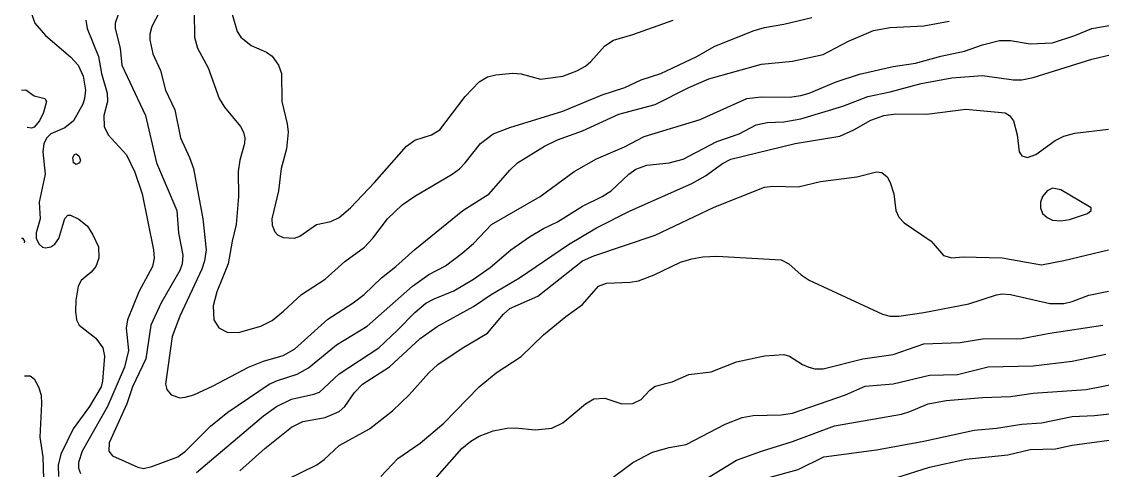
# Model space of a CAD drawing. Extents: x 474277 to 475042, y 254928 to 255625.
# Drawn here: x 474283.42 to 474313.04, y 255349.94 to 255362.24 of the extents above; entities that cross this region are included whole.
import ezdxf

# ---------------------------------------------------------------- set-up
doc = ezdxf.new("R2010")
doc.units = 0
doc.header["$MEASUREMENT"] = 0
doc.layers.add('BaseMapV2_DTM_export_MonNov09090547073261 — entities', color=1, linetype='CONTINUOUS')

msp = doc.modelspace()

# ---------------------------------------------------------------- linework, layer by layer
at = {"layer": 'BaseMapV2_DTM_export_MonNov09090547073261 — entities', "color": 15, "linetype": 'Continuous', "true_color": 0xb7484b}
for points in [[(474283.667, 255362.506, 85.5), (474283.782, 255362.199, 85.5), (474284.068, 255361.855, 85.5), (474284.758, 255361.276, 85.5), (474284.967, 255361.049, 85.5), (474285.105, 255360.743, 85.5), (474285.165, 255360.359, 85.5), (474285.143, 255360.129, 85.5), (474285.092, 255359.976, 85.5), (474284.835, 255359.523, 85.5), (474284.605, 255359.324, 85.5), (474284.221, 255359.168, 85.5), (474284.105, 255359.056, 85.5), (474284.028, 255358.902, 85.5), (474284.001, 255358.672, 85.5), (474284.064, 255358.059, 85.5), (474283.893, 255357.292, 85.5), (474283.922, 255356.832, 85.5), (474283.819, 255356.449, 85.5), (474283.813, 255356.295, 85.5), (474283.895, 255356.142, 85.5), (474283.991, 255356.063, 85.5), (474284.068, 255356.037, 85.5), (474284.221, 255356.066, 85.5), (474284.322, 255356.142, 85.5), (474284.433, 255356.295, 85.5), (474284.605, 255356.841, 85.5), (474284.681, 255356.933, 85.5), (474284.758, 255356.939, 85.5), (474284.988, 255356.829, 85.5), (474285.218, 255356.636, 85.5), (474285.371, 255356.398, 85.5), (474285.521, 255356.065, 85.5), (474285.53, 255355.759, 85.5), (474285.451, 255355.529, 85.5), (474285.318, 255355.375, 85.5), (474285.047, 255355.145, 85.5), (474284.962, 255354.992, 85.5), (474284.9, 255354.608, 85.5), (474284.889, 255354.302, 85.5), (474284.92, 255354.072, 85.5), (474284.995, 255353.918, 85.5), (474285.448, 255353.563, 85.5), (474285.641, 255353.305, 85.5), (474285.692, 255353.075, 85.5), (474285.633, 255352.385, 85.5), (474285.593, 255352.231, 85.5), (474285.272, 255351.695, 85.5), (474284.829, 255351.081, 85.5), (474284.489, 255350.391, 85.5), (474284.42, 255350.085, 85.5), (474284.431, 255349.778, 85.5)], [(474286.06, 255362.429, 85), (474285.981, 255362.199, 85), (474285.984, 255362.046, 85), (474286.115, 255361.509, 85), (474286.167, 255361.049, 85), (474286.809, 255359.669, 85), (474287.116, 255358.366, 85), (474287.672, 255357.062, 85), (474287.712, 255356.449, 85), (474287.837, 255355.835, 85), (474287.814, 255355.605, 85), (474287.748, 255355.418, 85), (474287.245, 255354.532, 85), (474286.955, 255353.918, 85), (474286.823, 255352.998, 85), (474286.452, 255352.231, 85), (474286.296, 255351.771, 85), (474285.817, 255350.698, 85), (474285.808, 255350.468, 85), (474285.908, 255350.343, 85), (474286.598, 255350.027, 85), (474286.752, 255349.999, 85), (474286.982, 255350.046, 85), (474287.699, 255350.315, 85), (474287.909, 255350.468, 85), (474288.592, 255351.153, 85), (474289.065, 255351.541, 85), (474290.202, 255352.303, 85), (474290.432, 255352.407, 85), (474290.969, 255352.581, 85), (474291.275, 255352.752, 85), (474292.042, 255353.382, 85), (474292.886, 255353.891, 85), (474294.125, 255354.992, 85), (474294.572, 255355.307, 85), (474295.033, 255355.549, 85), (474295.493, 255355.898, 85), (474295.799, 255356.158, 85), (474296.296, 255356.679, 85), (474297.626, 255357.445, 85), (474298.56, 255358.129, 85), (474299.173, 255358.48, 85), (474299.94, 255358.807, 85), (474300.477, 255359.087, 85), (474302.01, 255359.559, 85), (474303.294, 255360.129, 85), (474303.697, 255360.177, 85), (474304.464, 255360.17, 85), (474304.77, 255360.214, 85), (474305, 255360.281, 85), (474305.744, 255360.589, 85), (474306.381, 255360.801, 85), (474307.301, 255361.012, 85), (474307.914, 255361.097, 85), (474308.604, 255361.292, 85), (474309.255, 255361.433, 85), (474309.754, 255361.606, 85), (474310.214, 255361.717, 85), (474310.521, 255361.722, 85), (474311.058, 255361.629, 85), (474311.671, 255361.655, 85), (474312.285, 255361.855, 85), (474312.746, 255362.046, 85), (474313.435, 255362.165, 85)], [(474287.192, 255362.506, 84.75), (474286.982, 255362.103, 84.75), (474286.93, 255361.893, 84.75), (474286.93, 255361.739, 84.75), (474287.013, 255361.356, 84.75), (474287.222, 255360.896, 84.75), (474287.362, 255360.359, 84.75), (474287.615, 255359.822, 84.75), (474287.772, 255359.056, 84.75), (474288.019, 255358.519, 84.75), (474288.126, 255358.212, 84.75), (474288.385, 255356.832, 84.75), (474288.477, 255355.989, 84.75), (474288.431, 255355.682, 84.75), (474288.356, 255355.452, 84.75), (474287.748, 255354.171, 84.75), (474287.543, 255353.612, 84.75), (474287.355, 255352.308, 84.75), (474287.396, 255352.155, 84.75), (474287.518, 255352.012, 84.75), (474287.748, 255351.935, 84.75), (474287.902, 255351.946, 84.75), (474288.132, 255352.014, 84.75), (474288.668, 255352.256, 84.75), (474289.63, 255352.768, 84.75), (474290.049, 255352.932, 84.75), (474290.585, 255353.095, 84.75), (474290.892, 255353.265, 84.75), (474291.812, 255354.082, 84.75), (474292.502, 255354.532, 84.75), (474292.801, 255354.762, 84.75), (474293.279, 255355.222, 84.75), (474293.673, 255355.529, 84.75), (474294.189, 255355.999, 84.75), (474295.508, 255357.062, 84.75), (474296.233, 255357.522, 84.75), (474296.796, 255358.167, 84.75), (474297.005, 255358.366, 84.75), (474297.745, 255358.826, 84.75), (474298.1, 255358.997, 84.75), (474298.79, 255359.247, 84.75), (474299.786, 255359.7, 84.75), (474300.783, 255359.969, 84.75), (474301.703, 255360.437, 84.75), (474302.247, 255360.666, 84.75), (474303.697, 255361.074, 84.75), (474304.54, 255361.151, 84.75), (474305.384, 255361.341, 84.75), (474306.074, 255361.699, 84.75), (474306.764, 255361.991, 84.75), (474307.224, 255362.079, 84.75), (474308.144, 255362.119, 84.75), (474308.834, 255362.254, 84.75)], [(474288.143, 255362.506, 84.5), (474288.155, 255361.816, 84.5), (474288.234, 255361.509, 84.5), (474288.528, 255360.973, 84.5), (474288.827, 255360.129, 84.5), (474288.975, 255359.898, 84.5), (474289.415, 255359.362, 84.5), (474289.499, 255359.209, 84.5), (474289.536, 255359.056, 84.5), (474289.525, 255358.902, 84.5), (474289.393, 255358.442, 84.5), (474289.35, 255358.136, 84.5), (474289.361, 255357.445, 84.5), (474289.295, 255356.679, 84.5), (474289.182, 255356.219, 84.5), (474289.078, 255355.605, 84.5), (474288.764, 255354.838, 84.5), (474288.665, 255354.455, 84.5), (474288.68, 255354.072, 84.5), (474288.822, 255353.849, 84.5), (474289.052, 255353.728, 84.5), (474289.358, 255353.723, 84.5), (474289.972, 255353.894, 84.5), (474290.279, 255354.054, 84.5), (474290.592, 255354.302, 84.5), (474291.086, 255354.762, 84.5), (474291.735, 255355.178, 84.5), (474292.272, 255355.663, 84.5), (474292.809, 255356.063, 84.5), (474293.039, 255356.307, 84.5), (474293.443, 255356.832, 84.5), (474293.849, 255357.215, 84.5), (474294.189, 255357.458, 84.5), (474295.215, 255358.059, 84.5), (474295.416, 255358.203, 84.5), (474295.574, 255358.366, 84.5), (474295.989, 255358.902, 84.5), (474296.336, 255359.161, 84.5), (474296.796, 255359.336, 84.5), (474298.253, 255359.784, 84.5), (474299.326, 255360.23, 84.5), (474299.949, 255360.436, 84.5), (474300.4, 255360.644, 84.5), (474300.937, 255360.818, 84.5), (474301.919, 255361.279, 84.5), (474302.393, 255361.552, 84.5), (474303.467, 255361.986, 84.5), (474303.774, 255362.075, 84.5), (474304.31, 255362.167, 84.5), (474305.077, 255362.35, 84.5)], [(474289.122, 255362.659, 84.25), (474289.325, 255361.969, 84.25), (474289.422, 255361.816, 84.25), (474289.707, 255361.586, 84.25), (474290.125, 255361.404, 84.25), (474290.279, 255361.292, 84.25), (474290.459, 255361.049, 84.25), (474290.534, 255360.819, 84.25), (474290.552, 255360.052, 84.25), (474290.698, 255359.439, 84.25), (474290.723, 255359.209, 84.25), (474290.675, 255358.749, 84.25), (474290.533, 255358.212, 84.25), (474290.454, 255357.599, 84.25), (474290.278, 255356.832, 84.25), (474290.279, 255356.662, 84.25), (474290.355, 255356.477, 84.25), (474290.432, 255356.401, 84.25), (474290.585, 255356.324, 84.25), (474290.892, 255356.306, 84.25), (474291.045, 255356.362, 84.25), (474291.496, 255356.679, 84.25), (474291.889, 255356.759, 84.25), (474292.119, 255356.872, 84.25), (474292.426, 255357.136, 84.25), (474293.091, 255357.829, 84.25), (474293.961, 255358.826, 84.25), (474294.189, 255358.99, 84.25), (474294.649, 255359.136, 84.25), (474294.879, 255359.271, 84.25), (474295.569, 255360.187, 84.25), (474295.953, 255360.584, 84.25), (474296.183, 255360.728, 84.25), (474296.413, 255360.784, 84.25), (474296.873, 255360.829, 84.25), (474297.103, 255360.803, 84.25), (474297.64, 255360.664, 84.25), (474298.253, 255360.743, 84.25), (474298.636, 255360.886, 84.25), (474298.866, 255361.019, 84.25), (474299.02, 255361.148, 84.25), (474299.403, 255361.575, 84.25), (474299.633, 255361.732, 84.25), (474300.17, 255361.886, 84.25), (474301.273, 255362.276, 84.25)], [(474285.176, 255362.276, 85.25), (474285.211, 255362.046, 85.25), (474285.519, 255361.279, 85.25), (474285.607, 255360.819, 85.25), (474285.764, 255360.282, 85.25), (474285.768, 255360.052, 85.25), (474285.67, 255359.669, 85.25), (474285.682, 255359.362, 85.25), (474285.789, 255359.132, 85.25), (474286.291, 255358.59, 85.25), (474286.521, 255358.111, 85.25), (474286.721, 255357.522, 85.25), (474287.029, 255355.989, 85.25), (474287.05, 255355.759, 85.25), (474287.004, 255355.529, 85.25), (474286.63, 255354.838, 85.25), (474286.316, 255354.072, 85.25), (474286.282, 255353.842, 85.25), (474286.346, 255353.228, 85.25), (474286.239, 255352.768, 85.25), (474285.772, 255351.695, 85.25), (474285.08, 255350.468, 85.25), (474284.975, 255350.161, 85.25), (474284.971, 255350.008, 85.25), (474285.032, 255349.855, 85.25)], [(474288.208, 255349.881, 85.25), (474290.049, 255351.436, 85.25), (474290.399, 255351.695, 85.25), (474290.815, 255351.898, 85.25), (474291.429, 255352.028, 85.25), (474291.582, 255352.089, 85.25), (474292.119, 255352.591, 85.25), (474293.209, 255353.305, 85.25), (474293.729, 255353.791, 85.25), (474294.189, 255354.272, 85.25), (474294.496, 255354.523, 85.25), (474294.726, 255354.647, 85.25), (474295.263, 255354.858, 85.25), (474295.799, 255355.179, 85.25), (474296.259, 255355.5, 85.25), (474296.824, 255355.989, 85.25), (474297.333, 255356.342, 85.25), (474297.716, 255356.569, 85.25), (474298.1, 255356.752, 85.25), (474298.79, 255357.183, 85.25), (474299.326, 255357.445, 85.25), (474299.571, 255357.599, 85.25), (474300.056, 255358.059, 85.25), (474300.247, 255358.198, 85.25), (474300.553, 255358.302, 85.25), (474301.167, 255358.37, 85.25), (474301.55, 255358.468, 85.25), (474302.47, 255358.954, 85.25), (474303.084, 255359.162, 85.25), (474303.544, 255359.412, 85.25), (474303.85, 255359.474, 85.25), (474304.31, 255359.496, 85.25), (474304.77, 255359.571, 85.25), (474305.921, 255359.925, 85.25), (474306.611, 255360.189, 85.25), (474307.224, 255360.314, 85.25), (474308.067, 255360.539, 85.25), (474308.911, 255360.7, 85.25), (474309.754, 255360.763, 85.25), (474310.598, 255360.646, 85.25), (474310.828, 255360.639, 85.25), (474311.135, 255360.703, 85.25), (474312.745, 255361.21, 85.25), (474313.281, 255361.334, 85.25)], [(474283.416, 255360.364, 85.75), (474283.531, 255360.366, 85.75), (474283.761, 255360.209, 85.75), (474284.05, 255360.129, 85.75), (474284.096, 255360.052, 85.75), (474284.015, 255359.746, 85.75), (474283.908, 255359.516, 85.75), (474283.761, 255359.349, 85.75), (474283.684, 255359.315, 85.75), (474283.569, 255359.336, 85.75)], [(474289.396, 255349.931, 85.5), (474290.078, 255350.545, 85.5), (474290.815, 255351.131, 85.5), (474291.122, 255351.28, 85.5), (474291.735, 255351.392, 85.5), (474292.119, 255351.553, 85.5), (474292.275, 255351.695, 85.5), (474292.539, 255352.078, 85.5), (474292.754, 255352.308, 85.5), (474293.499, 255352.784, 85.5), (474294.342, 255353.555, 85.5), (474294.803, 255353.886, 85.5), (474295.799, 255354.43, 85.5), (474296.285, 255354.762, 85.5), (474297.061, 255355.222, 85.5), (474298.406, 255356.131, 85.5), (474299.173, 255356.587, 85.5), (474300.093, 255357.056, 85.5), (474301.78, 255357.807, 85.5), (474302.163, 255358.011, 85.5), (474302.623, 255358.351, 85.5), (474302.854, 255358.466, 85.5), (474304.62, 255358.902, 85.5), (474305.844, 255359.104, 85.5), (474306.227, 255359.271, 85.5), (474306.687, 255359.538, 85.5), (474307.05, 255359.669, 85.5), (474307.377, 255359.711, 85.5), (474308.221, 255359.704, 85.5), (474309.294, 255359.837, 85.5), (474310.368, 255359.738, 85.5), (474310.49, 255359.669, 85.5), (474310.599, 255359.516, 85.5), (474310.698, 255359.132, 85.5), (474310.755, 255358.672, 85.5), (474310.828, 255358.564, 85.5), (474310.981, 255358.515, 85.5), (474311.211, 255358.599, 85.5), (474311.744, 255358.979, 85.5), (474311.978, 255359.098, 85.5), (474312.285, 255359.182, 85.5), (474313.205, 255359.287, 85.5)], [(474285.003, 255358.366, 85.5), (474284.911, 255358.328, 85.5), (474284.835, 255358.371, 85.5), (474284.818, 255358.519, 85.5), (474284.868, 255358.596, 85.5), (474284.911, 255358.615, 85.5), (474284.988, 255358.563, 85.5), (474285.026, 255358.442, 85.5), (474285.003, 255358.366, 85.5)], [(474290.662, 255349.684, 85.75), (474291.505, 255350.094, 85.75), (474291.706, 255350.238, 85.75), (474292.119, 255350.628, 85.75), (474292.95, 255351.081, 85.75), (474293.576, 255351.571, 85.75), (474294.036, 255352.016, 85.75), (474294.572, 255352.617, 85.75), (474294.827, 255352.845, 85.75), (474295.493, 255353.293, 85.75), (474296.183, 255353.702, 85.75), (474296.62, 255354.225, 85.75), (474296.796, 255354.378, 85.75), (474297.563, 255354.714, 85.75), (474298.79, 255355.681, 85.75), (474299.096, 255355.822, 85.75), (474300.783, 255356.384, 85.75), (474302.393, 255357.154, 85.75), (474303.774, 255357.706, 85.75), (474304.004, 255357.727, 85.75), (474304.694, 255357.713, 85.75), (474305.307, 255357.856, 85.75), (474306.304, 255357.986, 85.75), (474306.841, 255358.12, 85.75), (474306.994, 255358.102, 85.75), (474307.14, 255357.982, 85.75), (474307.224, 255357.826, 85.75), (474307.317, 255357.522, 85.75), (474307.371, 255357.062, 85.75), (474307.454, 255356.878, 85.75), (474307.607, 255356.729, 85.75), (474308.344, 255356.219, 85.75), (474308.681, 255355.83, 85.75), (474308.911, 255355.768, 85.75), (474309.218, 255355.795, 85.75), (474310.291, 255355.766, 85.75), (474311.365, 255355.579, 85.75), (474311.978, 255355.691, 85.75), (474313.205, 255355.988, 85.75)], [(474312.131, 255356.82, 85.5), (474312.627, 255356.985, 85.5), (474312.728, 255357.062, 85.5), (474312.732, 255357.139, 85.5), (474311.901, 255357.631, 85.5), (474311.671, 255357.672, 85.5), (474311.518, 255357.606, 85.5), (474311.391, 255357.445, 85.5), (474311.339, 255357.292, 85.5), (474311.337, 255357.139, 85.5), (474311.395, 255356.985, 85.5), (474311.518, 255356.868, 85.5), (474311.671, 255356.802, 85.5), (474311.901, 255356.779, 85.5), (474312.131, 255356.82, 85.5)], [(474283.491, 255356.18, 85.5), (474283.501, 255356.219, 85.5), (474283.457, 255356.295, 85.5), (474283.416, 255356.299, 85.5)], [(474293.262, 255349.778, 86), (474293.729, 255350.267, 86), (474294.342, 255350.687, 86), (474294.988, 255351.235, 86), (474295.953, 255352.232, 86), (474296.423, 255352.615, 86), (474297.103, 255353.063, 86), (474297.716, 255353.657, 86), (474298.33, 255354.163, 86), (474298.79, 255354.486, 86), (474299.224, 255354.992, 86), (474299.45, 255355.069, 86), (474300.093, 255355.097, 86), (474300.323, 255355.135, 86), (474300.755, 255355.299, 86), (474301.473, 255355.651, 86), (474301.78, 255355.739, 86), (474302.087, 255355.793, 86), (474302.47, 255355.81, 86), (474304.234, 255355.715, 86), (474304.438, 255355.605, 86), (474304.785, 255355.299, 86), (474305, 255355.155, 86), (474307.009, 255354.225, 86), (474307.224, 255354.167, 86), (474307.454, 255354.165, 86), (474308.144, 255354.267, 86), (474309.371, 255354.505, 86), (474310.138, 255354.757, 86), (474310.291, 255354.782, 86), (474310.521, 255354.766, 86), (474311.595, 255354.518, 86), (474311.978, 255354.517, 86), (474312.208, 255354.571, 86), (474312.668, 255354.742, 86), (474313.205, 255354.85, 86)], [(474294.403, 255349.318, 86.25), (474295.484, 255350.545, 86.25), (474295.723, 255350.742, 86.25), (474295.953, 255350.88, 86.25), (474296.336, 255351.028, 86.25), (474296.719, 255351.101, 86.25), (474296.949, 255351.11, 86.25), (474297.486, 255351.053, 86.25), (474297.946, 255351.096, 86.25), (474298.253, 255351.25, 86.25), (474298.866, 255351.771, 86.25), (474299.096, 255351.904, 86.25), (474299.403, 255351.92, 86.25), (474299.863, 255351.77, 86.25), (474300.17, 255351.775, 86.25), (474300.4, 255351.889, 86.25), (474300.63, 255352.137, 86.25), (474300.783, 255352.25, 86.25), (474301.243, 255352.366, 86.25), (474301.703, 255352.566, 86.25), (474302.317, 255352.647, 86.25), (474303.007, 255352.92, 86.25), (474303.774, 255353.078, 86.25), (474304.31, 255353.116, 86.25), (474304.464, 255353.07, 86.25), (474304.813, 255352.845, 86.25), (474304.992, 255352.768, 86.25), (474305.154, 255352.729, 86.25), (474305.384, 255352.726, 86.25), (474306.475, 255352.998, 86.25), (474307.301, 255353.117, 86.25), (474308.144, 255353.414, 86.25), (474309.141, 255353.451, 86.25), (474309.754, 255353.547, 86.25), (474310.828, 255353.554, 86.25), (474311.595, 255353.706, 86.25), (474313.051, 255353.919, 86.25)], [(474299.444, 255349.624, 86.5), (474300.17, 255350.157, 86.5), (474300.707, 255350.441, 86.5), (474301.167, 255350.567, 86.5), (474301.627, 255350.652, 86.5), (474302.7, 255351.206, 86.5), (474303.16, 255351.39, 86.5), (474303.467, 255351.448, 86.5), (474304.234, 255351.461, 86.5), (474304.54, 255351.511, 86.5), (474305.997, 255352.009, 86.5), (474306.534, 255352.252, 86.5), (474307.301, 255352.313, 86.5), (474308.298, 255352.552, 86.5), (474309.064, 255352.567, 86.5), (474309.908, 255352.78, 86.5), (474311.135, 255352.805, 86.5), (474312.208, 255352.939, 86.5), (474313.128, 255353.129, 86.5)], [(474283.493, 255352.532, 85.75), (474283.647, 255352.538, 85.75), (474283.761, 255352.455, 85.75), (474283.878, 255352.231, 85.75), (474283.948, 255352.001, 85.75), (474283.962, 255351.771, 85.75), (474283.913, 255350.851, 85.75), (474283.999, 255350.315, 85.75), (474284.019, 255349.701, 85.75), (474284.145, 255349.184, 85.75), (474284.205, 255349.088, 85.75), (474284.298, 255349.013, 85.75), (474284.758, 255348.819, 85.75), (474285.037, 255348.628, 85.75), (474285.202, 255348.398, 85.75), (474285.263, 255348.168, 85.75), (474285.205, 255347.861, 85.75), (474284.99, 255347.554, 85.75), (474284.835, 255347.435, 85.75), (474284.298, 255347.19, 85.75), (474284.145, 255347.038, 85.75), (474283.914, 255346.647, 85.75), (474283.838, 255346.58, 85.75), (474283.723, 255346.573, 85.75)], [(474302.163, 255349.702, 86.75), (474303.007, 255350.22, 86.75), (474303.697, 255350.473, 86.75), (474304.54, 255350.731, 86.75), (474305.691, 255351.164, 86.75), (474307.531, 255351.484, 86.75), (474307.761, 255351.554, 86.75), (474308.26, 255351.771, 86.75), (474308.758, 255351.861, 86.75), (474309.754, 255351.941, 86.75), (474310.521, 255351.963, 86.75), (474311.135, 255352.058, 86.75), (474312.591, 255352.158, 86.75), (474313.435, 255352.321, 86.75)], [(474303.927, 255349.753, 87), (474304.694, 255349.971, 87), (474305.399, 255350.315, 87), (474306.841, 255350.508, 87), (474308.144, 255350.748, 87), (474309.524, 255351.044, 87), (474310.138, 255351.097, 87), (474310.828, 255351.209, 87), (474311.365, 255351.247, 87), (474312.208, 255351.418, 87), (474312.821, 255351.451, 87), (474314.125, 255351.59, 87)], [(474307.377, 255349.737, 87.25), (474308.298, 255350.028, 87.25), (474309.294, 255350.251, 87.25), (474310.444, 255350.365, 87.25), (474311.058, 255350.511, 87.25), (474311.748, 255350.533, 87.25), (474312.208, 255350.631, 87.25), (474313.358, 255350.786, 87.25)]]:
    msp.add_polyline3d(points, dxfattribs=at)

doc.saveas('drawing.dxf')
